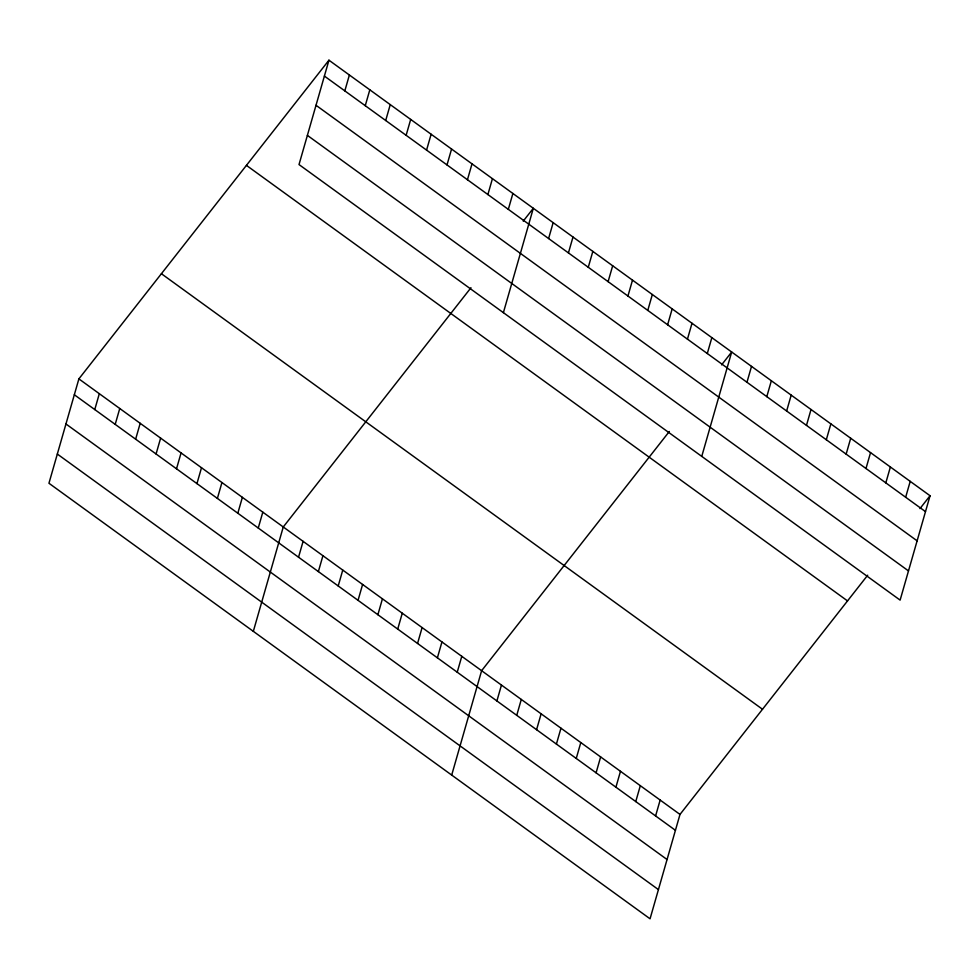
<?xml version="1.0" encoding="UTF-8"?>
<svg xmlns="http://www.w3.org/2000/svg" width="979" height="979" viewBox="0 0 979 979"><rect width="100%" height="100%" fill="white"/><g stroke="black" fill="none" stroke-linecap="round" stroke-linejoin="round"><path stroke-width="1.47" d="M328.944 60.196L299.011 164.57L900.117 600.115L930.05 495.741L328.944 60.196L78.883 378.885L48.95 483.259L650.056 918.804L679.989 814.43L867.7 575.199M94.767 409.577L99.32 393.693M115.204 424.384L119.756 408.5M135.64 439.192L140.193 423.307M156.077 453.999L160.629 438.115M176.514 468.806L181.066 452.922M196.95 483.614L201.503 467.729M217.387 498.421L221.939 482.537M344.828 90.888L349.381 75.004M237.824 513.229L242.376 497.344M365.265 105.695L369.817 89.811M258.26 528.036L262.813 512.152M385.702 120.503L390.254 104.618M253.328 631.345L283.261 526.971L470.972 287.74M406.138 135.31L410.69 119.426M298.534 557.222L303.098 541.338M426.575 150.117L431.127 134.245M318.371 571.589L322.923 555.717M447.011 164.937L451.564 149.053M338.208 585.968L342.76 570.084M467.448 179.744L472 163.86M358.045 600.347L362.597 584.463M487.885 194.552L492.437 178.667M377.882 614.714L382.434 598.83M508.321 209.359L512.886 193.475M397.719 629.093L402.271 613.209M503.39 312.656L533.322 208.282L523.227 221.132M417.556 643.46L422.108 627.576M548.595 238.546L553.159 222.661M437.393 657.839L441.945 641.955M568.432 252.912L572.996 237.028M457.23 672.206L461.782 656.322M588.269 267.291L592.833 251.407M451.698 775.074L481.619 670.701L669.33 431.47M608.106 281.658L612.67 265.774M496.904 700.952L501.456 685.067M627.943 296.037L632.495 280.153M516.741 715.331L521.293 699.447M647.78 310.404L652.332 294.52M536.578 729.698L541.13 713.813M667.617 324.783L672.169 308.899M556.415 744.077L560.967 728.192M687.454 339.15L692.006 323.266M576.252 758.444L580.804 742.559M707.291 353.529L711.843 337.645M596.089 772.823L600.641 756.938M701.759 456.385L731.68 352.012L721.596 364.873M615.926 787.189L620.478 771.305M746.965 382.275L751.517 366.391M635.763 801.568L640.315 785.684M766.802 396.642L771.354 380.758M655.6 815.935L660.152 800.051M786.639 411.021L791.191 395.137M806.476 425.388L811.028 409.503M826.313 439.767L830.865 423.883M846.15 454.134L850.702 438.249M865.987 468.513L870.539 452.628M885.824 482.88L890.376 466.995M905.661 497.259L910.213 481.374M919.966 508.603L930.05 495.741M324.392 76.081L925.498 511.625M316.009 105.279L917.127 540.836M307.382 135.371L908.5 570.916M246.427 165.365L847.533 600.91M161.4 273.716L762.506 709.261M78.883 378.885L679.989 814.43M74.331 394.757L675.437 830.314M65.948 423.968L667.054 859.513M57.32 454.048L658.426 889.605"/></g></svg>
